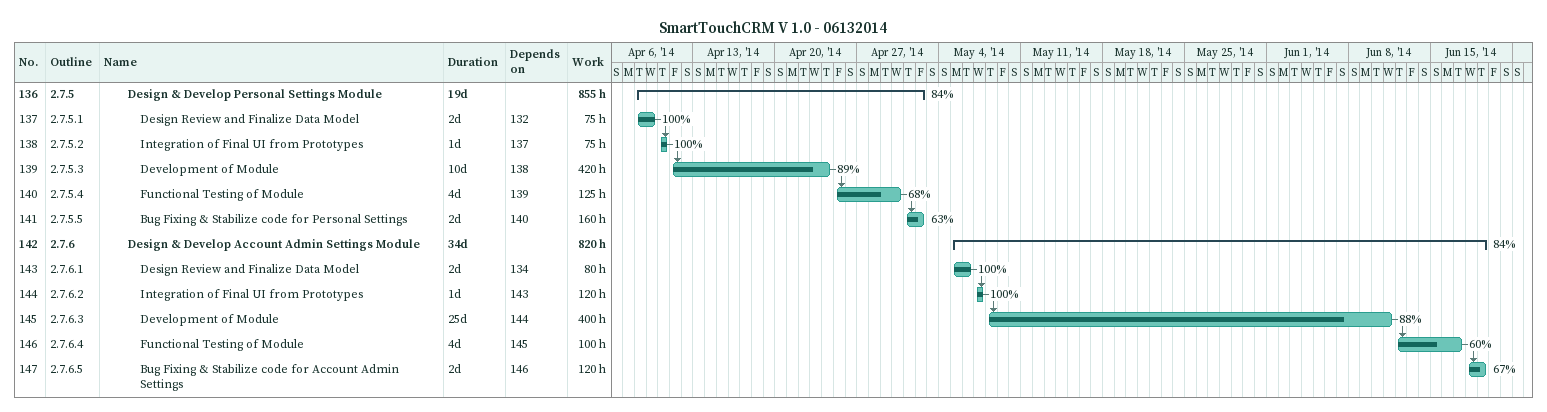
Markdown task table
SmartTouchCRM V 1.0 - 06132014

| ID | WBS | Task | Duration | Start | Finish | Predecessors | % complete | Work (h) |
|---|---|---|---|---|---|---|---|---|
| 136 | 2.7.5 | **Design & Develop Personal Settings Module** | 19d | 2014-04-08 | 2014-05-02 |  | 84 | 855 |
| 137 | 2.7.5.1 | Design Review and Finalize Data Model | 2d | 2014-04-08 | 2014-04-09 | 132 | 100 | 75 |
| 138 | 2.7.5.2 | Integration of Final UI from Prototypes | 1d | 2014-04-10 | 2014-04-10 | 137 | 100 | 75 |
| 139 | 2.7.5.3 | Development of Module | 10d | 2014-04-11 | 2014-04-24 | 138 | 89 | 420 |
| 140 | 2.7.5.4 | Functional Testing of Module | 4d | 2014-04-25 | 2014-04-30 | 139 | 68 | 125 |
| 141 | 2.7.5.5 | Bug Fixing & Stabilize code for Personal Settings | 2d | 2014-05-01 | 2014-05-02 | 140 | 63 | 160 |
| 142 | 2.7.6 | **Design & Develop Account Admin Settings Module** | 34d | 2014-05-05 | 2014-06-19 |  | 84 | 820 |
| 143 | 2.7.6.1 | Design Review and Finalize Data Model | 2d | 2014-05-05 | 2014-05-06 | 134 | 100 | 80 |
| 144 | 2.7.6.2 | Integration of Final UI from Prototypes | 1d | 2014-05-07 | 2014-05-07 | 143 | 100 | 120 |
| 145 | 2.7.6.3 | Development of Module | 25d | 2014-05-08 | 2014-06-11 | 144 | 88 | 400 |
| 146 | 2.7.6.4 | Functional Testing of Module | 4d | 2014-06-12 | 2014-06-17 | 145 | 60 | 100 |
| 147 | 2.7.6.5 | Bug Fixing & Stabilize code for Account Admin Settings | 2d | 2014-06-18 | 2014-06-19 | 146 | 67 | 120 |
